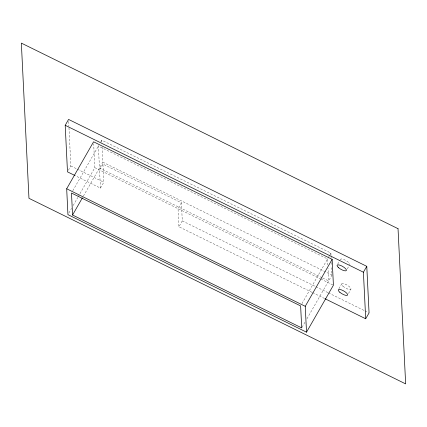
<?xml version="1.0" encoding="UTF-8"?>
<svg xmlns="http://www.w3.org/2000/svg" width="427" height="427" viewBox="0 0 427 427"><rect width="100%" height="100%" fill="white"/><g stroke="black" fill="none" stroke-linecap="round" stroke-linejoin="round"><path stroke-width="0.32" stroke-dasharray="2.13 1.6" d="M68.405 170.25L70.85 165.98L68.928 126.734M72.793 190.741L99 144.988M100.831 141.785L101.749 140.184L330.898 253.083L330.994 255.084M68.934 212.924L71.56 208.339M73.198 205.478L77.789 197.455M78.12 196.884L94.853 167.667L93.678 143.787M83.388 196.116L102.827 162.175L102.106 147.512M311.993 292.319L178.924 226.758L182.286 220.887L181.4 202.777L102.923 164.112L99.56 169.983L100.446 188.093L75.141 175.625M100.446 188.093L103.814 182.222L102.923 164.112M181.4 202.777L178.038 208.648L178.924 226.758M301.942 303.64L328.454 257.353M328.758 256.819L329.676 255.218M329.98 254.684L330.898 253.083M337.704 264.142L339.844 260.406M302.038 327.344L305.321 321.616M306.96 318.755L331.976 275.073L331.619 267.74M347.306 268.877L348.832 266.208M338.91 288.721L341.659 283.918M348.512 293.456L350.957 289.186M102.827 162.175L331.976 275.073M322.038 277.705L99.464 168.046L98.386 146.055L327.536 258.954L327.829 264.953M322.631 277.993L328.614 280.945L327.995 268.284M94.853 167.667L320.266 278.724M320.864 279.018L332.82 284.91M70.85 165.98L76.737 168.884M77.324 169.172L103.814 182.222M182.286 220.887L315.356 286.448M315.953 286.741L327.888 292.618M328.48 292.911L364.284 310.552M364.882 310.845L368.464 312.612M312.591 292.612L324.525 298.489M331.026 255.746L331.128 257.748M331.357 262.413L331.453 264.409M101.749 140.184L101.845 142.186M68.667 121.412L68.891 126.072M340.42 259.84A5.343 1.671 29.8 0 1 345.448 260.262A5.343 1.671 29.8 0 1 349.654 264.74M342.988 286.229A5.343 1.671 29.8 0 0 350.861 289.314A5.343 1.671 29.8 0 0 345.075 284.104A5.343 1.671 29.8 0 0 342.988 286.229"/><path stroke-width="0.64" d="M74.554 175.332L67.487 171.857L65.203 125.292L68.566 119.421L366.777 266.341L369.061 312.906L365.699 318.777L325.118 298.783M66.681 188.771L93.582 141.796L332.147 259.333L333.418 285.204L306.517 332.179L67.946 214.642L66.681 188.771L305.246 306.308L306.517 332.179M72.563 215.021L71.485 193.031L300.629 305.929L301.713 327.92L72.563 215.021L82.406 197.834M305.246 306.308L332.147 259.333M365.699 318.777L363.409 272.212L366.777 266.341M65.203 125.292L363.409 272.212M398.033 228.685L21.35 43.1L28.967 198.315L405.65 383.9L398.033 228.685M338.643 267.724A5.343 1.671 29.8 0 0 346.361 270.526A5.343 1.671 29.8 0 0 340.212 265.29A5.343 1.671 29.8 0 0 338.643 267.724M339.849 292.298A5.343 1.671 29.8 0 0 347.567 295.1A5.343 1.671 29.8 0 0 341.419 289.869A5.343 1.671 29.8 0 0 339.849 292.298"/></g></svg>
